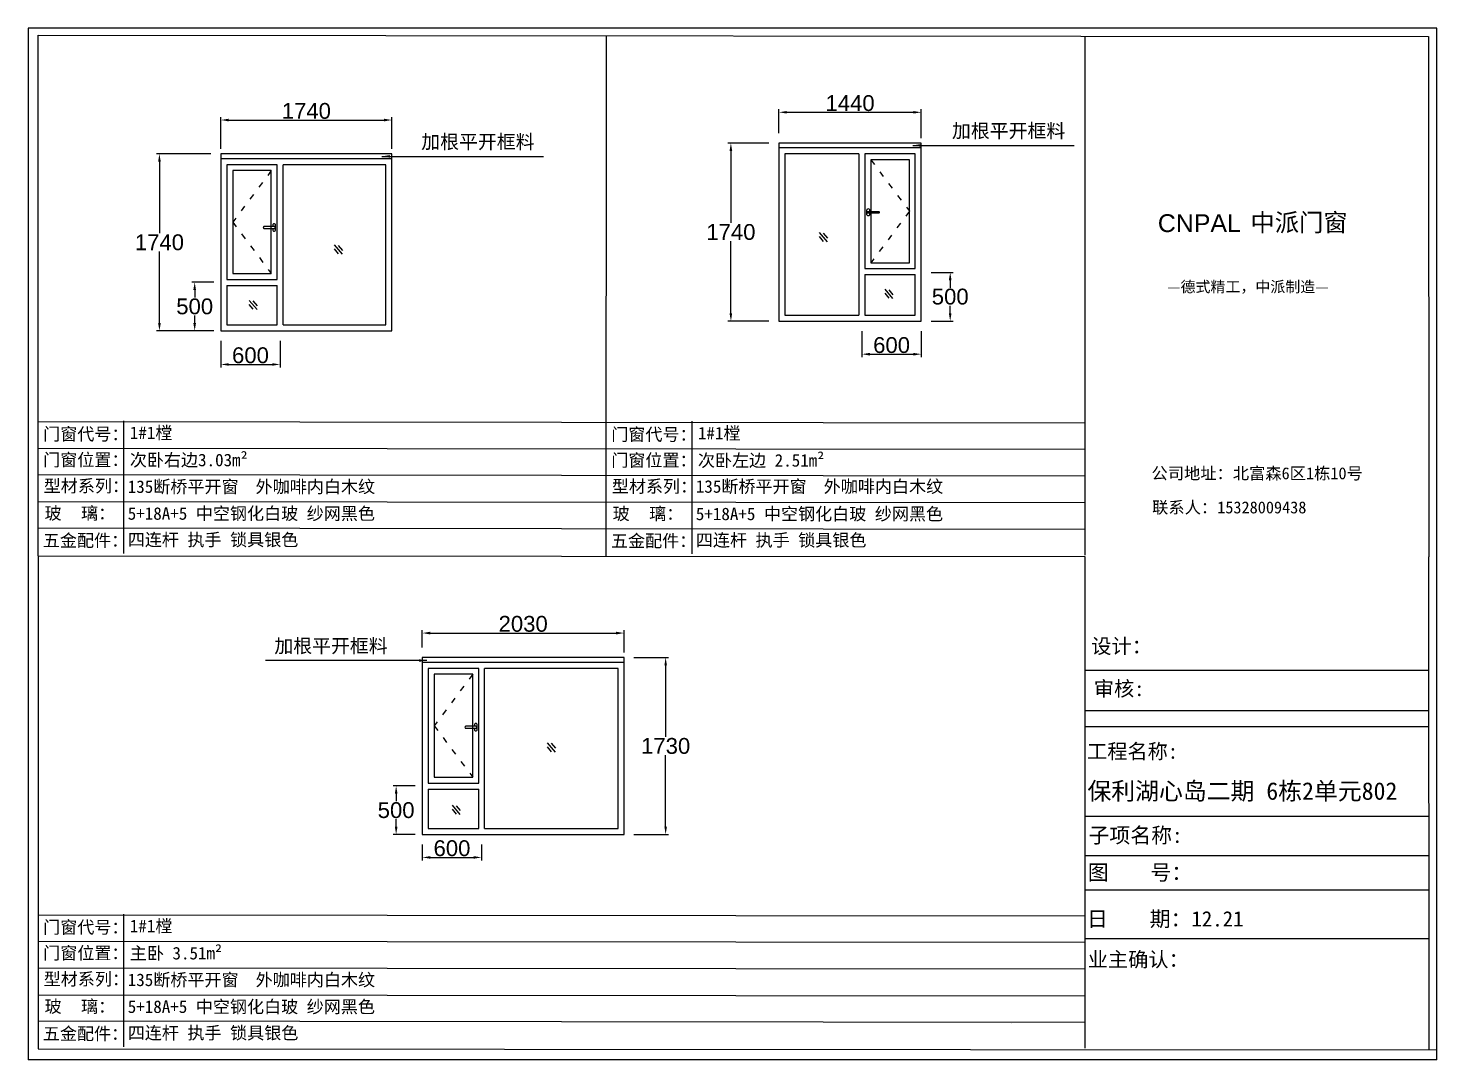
# Model space of a CAD drawing. Header units: inches. Extents: x -138455 to 599497, y -747149 to 13167.
# Drawn here: x 313195 to 327441, y -627546 to -617118 of the extents above; entities that cross this region are included whole.
import ezdxf

# ---------------------------------------------------------------- set-up
doc = ezdxf.new("R2010")
doc.units = ezdxf.units.IN
doc.header["$MEASUREMENT"] = 0
doc.header["$PDMODE"] = 35
doc.header["$PDSIZE"] = -3
doc.linetypes.add('ACAD_ISO03W100', pattern=[30, 12, -18])
doc.layers.add('0 @ 1', color=7, linetype='Continuous')
doc.styles.add('Annotative', font='arialbd.ttf')
doc.styles.add('MtXpl_', font='')
doc.styles.get("Standard").update_dxf_attribs({"font": 'arial.ttf'})
doc.styles.get('MtXpl_').set_extended_font_data('SimSun')
doc.dimstyles.get("Standard").update_dxf_attribs({"dimtxt": 80, "dimasz": 70, "dimexe": 40, "dimexo": 80, "dimgap": 0, "dimtad": 1, "dimtih": 1, "dimtoh": 1, "dimdec": 0, "dimzin": 0, "dimdsep": 46, "dimtxsty": 'Standard', "dimcen": 0.09, "dimadec": 0, "dimazin": 0, "dimtfac": 1, "dimtdec": 0, "dimtofl": 0, "dimtmove": 0, "dimatfit": 3, "dimfxl": 0, "dimtolj": 1, "dimtzin": 0, "dimarcsym": 0})

# ---------------------------------------------------------------- blocks, each defined once
blk = doc.blocks.new('*D2585')
at = {"color": 0, "lineweight": -2, "transparency": 16777216}
for p, q in [((315043, -618388), (314492, -618388)), ((314522, -618468), (314522, -619191)), ((314522, -620098), (314522, -619374)), ((315043, -620178), (314492, -620178))]:
    blk.add_line(p, q, dxfattribs=at)
at = {"color": 0, "transparency": 16777216}
for points in [[(314509, -618468), (314536, -618468), (314522, -618388)], [(314509, -620098), (314536, -620098), (314522, -620178)]]:
    blk.add_solid(points, dxfattribs=at)
at = {"layer": 'Defpoints', "color": 0, "transparency": 16777216}
for p in [(315143, -618388), (314522, -620178), (315143, -620178)]:
    blk.add_point(p, dxfattribs=at)
at = {"color": 0, "transparency": 16777216, "insert": (314522, -619283), "char_height": 160, "attachment_point": 5}
blk.add_mtext('\\A1;1740', dxfattribs=at)
blk = doc.blocks.new('*D2586')
at = {"color": 0, "lineweight": -2, "transparency": 16777216}
for p, q in [((315143, -618338), (315143, -618016)), ((315223, -618046), (316793, -618046)), ((316873, -618338), (316873, -618016))]:
    blk.add_line(p, q, dxfattribs=at)
at = {"color": 0, "transparency": 16777216}
for points in [[(315223, -618033), (315223, -618060), (315143, -618046)], [(316793, -618033), (316793, -618060), (316873, -618046)]]:
    blk.add_solid(points, dxfattribs=at)
at = {"layer": 'Defpoints', "color": 0, "transparency": 16777216}
for p in [(316873, -618046), (315143, -618438), (316873, -618438)]:
    blk.add_point(p, dxfattribs=at)
at = {"color": 0, "transparency": 16777216, "insert": (316008, -617955), "char_height": 160, "attachment_point": 5}
blk.add_mtext('\\A1;1740', dxfattribs=at)
blk = doc.blocks.new('*D2587')
at = {"color": 0, "lineweight": -2, "transparency": 16777216}
for p, q in [((315143, -620278), (315143, -620547)), ((315743, -620278), (315743, -620547)), ((315223, -620517), (315663, -620517))]:
    blk.add_line(p, q, dxfattribs=at)
at = {"color": 0, "transparency": 16777216}
for points in [[(315223, -620504), (315223, -620530), (315143, -620517)], [(315663, -620504), (315663, -620530), (315743, -620517)]]:
    blk.add_solid(points, dxfattribs=at)
at = {"layer": 'Defpoints', "color": 0, "transparency": 16777216}
for p in [(315143, -620178), (315743, -620178), (315743, -620517)]:
    blk.add_point(p, dxfattribs=at)
at = {"color": 0, "transparency": 16777216, "insert": (315443, -620425), "char_height": 160, "attachment_point": 5}
blk.add_mtext('\\A1;600', dxfattribs=at)
blk = doc.blocks.new('123as')
at = {"color": 0}
for p, q in [((90189, 51387), (90252, 51462)), ((90194, 51330), (90312, 51470)), ((90251, 51335), (90314, 51410))]:
    blk.add_line(p, q, dxfattribs=at)
blk = doc.blocks.new('dzcs')
blk.add_lwpolyline([(142096, -3328), (142196, -3328, 0.414214), (142206, -3318), (142206, -3318, 0.414214), (142196, -3308), (142096, -3308, 0.414214), (142086, -3318), (142086, -3318, 0.414214)], format="xyb", close=True)
blk.add_lwpolyline([(142182, -3328), (142182, -3342, 0.414214), (142196, -3355), (142196, -3355, 0.414214), (142209, -3342), (142209, -3294, 0.414214), (142196, -3280), (142196, -3280, 0.414214), (142182, -3294), (142182, -3308)], format="xyb")
blk = doc.blocks.new('*D2588')
at = {"color": 0, "lineweight": -2, "transparency": 16777216}
for p, q in [((321627, -620179), (321627, -620443)), ((322227, -620179), (322227, -620443)), ((321707, -620413), (322147, -620413))]:
    blk.add_line(p, q, dxfattribs=at)
at = {"color": 0, "transparency": 16777216}
for points in [[(321707, -620400), (321707, -620427), (321627, -620413)], [(322147, -620400), (322147, -620427), (322227, -620413)]]:
    blk.add_solid(points, dxfattribs=at)
at = {"layer": 'Defpoints', "color": 0, "transparency": 16777216}
for p in [(321627, -620079), (322227, -620079), (322227, -620413)]:
    blk.add_point(p, dxfattribs=at)
at = {"color": 0, "transparency": 16777216, "insert": (321927, -620322), "char_height": 160, "attachment_point": 5}
blk.add_mtext('\\A1;600', dxfattribs=at)
blk = doc.blocks.new('*D2606')
at = {"color": 0, "lineweight": -2, "transparency": 16777216}
for p, q in [((320787, -618179), (320787, -617938)), ((320867, -617968), (322147, -617968)), ((322227, -618229), (322227, -617938))]:
    blk.add_line(p, q, dxfattribs=at)
at = {"color": 0, "transparency": 16777216}
for points in [[(320867, -617955), (320867, -617981), (320787, -617968)], [(322147, -617955), (322147, -617981), (322227, -617968)]]:
    blk.add_solid(points, dxfattribs=at)
at = {"layer": 'Defpoints', "color": 0, "transparency": 16777216}
for p in [(322227, -617968), (320787, -618279), (322227, -618329)]:
    blk.add_point(p, dxfattribs=at)
at = {"color": 0, "transparency": 16777216, "insert": (321507, -617876), "char_height": 160, "attachment_point": 5}
blk.add_mtext('\\A1;1440', dxfattribs=at)
blk = doc.blocks.new('*D2607')
at = {"color": 0, "lineweight": -2, "transparency": 16777216}
for p, q in [((320687, -618279), (320272, -618279)), ((320302, -618359), (320302, -619087)), ((320302, -619999), (320302, -619270)), ((320687, -620079), (320272, -620079))]:
    blk.add_line(p, q, dxfattribs=at)
at = {"color": 0, "transparency": 16777216}
for points in [[(320288, -618359), (320315, -618359), (320302, -618279)], [(320288, -619999), (320315, -619999), (320302, -620079)]]:
    blk.add_solid(points, dxfattribs=at)
at = {"layer": 'Defpoints', "color": 0, "transparency": 16777216}
for p in [(320787, -618279), (320302, -620079), (320787, -620079)]:
    blk.add_point(p, dxfattribs=at)
at = {"color": 0, "transparency": 16777216, "insert": (320302, -619179), "char_height": 160, "attachment_point": 5}
blk.add_mtext('\\A1;1740', dxfattribs=at)
blk = doc.blocks.new('*D2589')
at = {"color": 0, "lineweight": -2, "transparency": 16777216}
for p, q in [((319321, -623479), (319672, -623479)), ((319642, -623559), (319642, -624282)), ((319642, -625189), (319642, -624466)), ((319321, -625269), (319672, -625269))]:
    blk.add_line(p, q, dxfattribs=at)
at = {"color": 0, "transparency": 16777216}
for points in [[(319629, -623559), (319655, -623559), (319642, -623479)], [(319629, -625189), (319655, -625189), (319642, -625269)]]:
    blk.add_solid(points, dxfattribs=at)
at = {"layer": 'Defpoints', "color": 0, "transparency": 16777216}
for p in [(319221, -623479), (319221, -625269), (319642, -625269)]:
    blk.add_point(p, dxfattribs=at)
at = {"color": 0, "transparency": 16777216, "insert": (319642, -624374), "char_height": 160, "attachment_point": 5}
blk.add_mtext('\\A1;1730', dxfattribs=at)
blk = doc.blocks.new('*D2608')
at = {"color": 0, "lineweight": -2, "transparency": 16777216}
for p, q in [((317181, -623379), (317181, -623202)), ((317261, -623232), (319141, -623232)), ((319221, -623429), (319221, -623202))]:
    blk.add_line(p, q, dxfattribs=at)
at = {"color": 0, "transparency": 16777216}
for points in [[(317261, -623219), (317261, -623246), (317181, -623232)], [(319141, -623219), (319141, -623246), (319221, -623232)]]:
    blk.add_solid(points, dxfattribs=at)
at = {"layer": 'Defpoints', "color": 0, "transparency": 16777216}
for p in [(319221, -623232), (317181, -623479), (319221, -623529)]:
    blk.add_point(p, dxfattribs=at)
at = {"color": 0, "transparency": 16777216, "insert": (318201, -623140), "char_height": 160, "attachment_point": 5}
blk.add_mtext('\\A1;2030', dxfattribs=at)
blk = doc.blocks.new('*D2609')
at = {"color": 0, "lineweight": -2, "transparency": 16777216}
for p, q in [((317181, -625369), (317181, -625530)), ((317781, -625369), (317781, -625530)), ((317261, -625500), (317701, -625500))]:
    blk.add_line(p, q, dxfattribs=at)
at = {"color": 0, "transparency": 16777216}
for points in [[(317261, -625487), (317261, -625513), (317181, -625500)], [(317701, -625487), (317701, -625513), (317781, -625500)]]:
    blk.add_solid(points, dxfattribs=at)
at = {"layer": 'Defpoints', "color": 0, "transparency": 16777216}
for p in [(317181, -625269), (317781, -625269), (317781, -625500)]:
    blk.add_point(p, dxfattribs=at)
at = {"color": 0, "transparency": 16777216, "insert": (317481, -625408), "char_height": 160, "attachment_point": 5}
blk.add_mtext('\\A1;600', dxfattribs=at)
blk = doc.blocks.new('*D2691')
at = {"color": 0, "lineweight": -2, "transparency": 16777216}
for p, q in [((317110, -624776), (316886, -624776)), ((316916, -624856), (316916, -624931)), ((316916, -625189), (316916, -625115)), ((317110, -625269), (316886, -625269))]:
    blk.add_line(p, q, dxfattribs=at)
at = {"color": 0, "transparency": 16777216}
for points in [[(316903, -624856), (316930, -624856), (316916, -624776)], [(316903, -625189), (316930, -625189), (316916, -625269)]]:
    blk.add_solid(points, dxfattribs=at)
at = {"layer": 'Defpoints', "color": 0, "transparency": 16777216}
for p in [(316916, -624776), (317210, -624776), (317210, -625269)]:
    blk.add_point(p, dxfattribs=at)
at = {"color": 0, "transparency": 16777216, "insert": (316916, -625023), "char_height": 160, "attachment_point": 5}
blk.add_mtext('\\A1;500', dxfattribs=at)
blk = doc.blocks.new('*D2692')
at = {"color": 0, "lineweight": -2, "transparency": 16777216}
for p, q in [((315072, -619685), (314849, -619685)), ((314879, -619765), (314879, -619839)), ((314879, -620098), (314879, -620023)), ((315072, -620178), (314849, -620178))]:
    blk.add_line(p, q, dxfattribs=at)
at = {"color": 0, "transparency": 16777216}
for points in [[(314865, -619765), (314892, -619765), (314879, -619685)], [(314865, -620098), (314892, -620098), (314879, -620178)]]:
    blk.add_solid(points, dxfattribs=at)
at = {"layer": 'Defpoints', "color": 0, "transparency": 16777216}
for p in [(314879, -619685), (315172, -619685), (315172, -620178)]:
    blk.add_point(p, dxfattribs=at)
at = {"color": 0, "transparency": 16777216, "insert": (314879, -619931), "char_height": 160, "attachment_point": 5}
blk.add_mtext('\\A1;500', dxfattribs=at)
blk = doc.blocks.new('*D2693')
at = {"color": 0, "lineweight": -2, "transparency": 16777216}
for p, q in [((322326, -619586), (322550, -619586)), ((322520, -619666), (322520, -619741)), ((322520, -619999), (322520, -619924)), ((322326, -620079), (322550, -620079))]:
    blk.add_line(p, q, dxfattribs=at)
at = {"color": 0, "transparency": 16777216}
for points in [[(322506, -619666), (322533, -619666), (322520, -619586)], [(322506, -619999), (322533, -619999), (322520, -620079)]]:
    blk.add_solid(points, dxfattribs=at)
at = {"layer": 'Defpoints', "color": 0, "transparency": 16777216}
for p in [(322226, -619586), (322520, -619586), (322226, -620079)]:
    blk.add_point(p, dxfattribs=at)
at = {"color": 0, "transparency": 16777216, "insert": (322520, -619832), "char_height": 160, "attachment_point": 5}
blk.add_mtext('\\A1;500', dxfattribs=at)

msp = doc.modelspace()

# ---------------------------------------------------------------- linework, layer by layer
for p, q in [((313194.7, -617117.9), (313194.7, -622551.2)), ((327441.3, -617117.9), (313194.7, -617117.9)), ((327441.3, -622560.7), (327441.3, -617117.9)), ((313294.7, -617188.8), (327357.4, -617202)), ((313294.7, -622451.3), (313294.7, -617188.8)), ((319039.3, -622455.6), (319043, -617194.2)), ((323882.3, -617202), (323882.3, -622443.7)), ((327357.4, -617202), (327359.3, -622460.6)), ((320786.9, -618278.6), (320786.9, -620078.6)), ((322226.9, -618278.6), (320786.9, -618278.6)), ((322226.9, -620078.6), (322226.9, -618278.6)), ((315143.4, -618387.5), (315143.4, -620177.5)), ((316873.4, -618387.5), (315143.4, -618387.5)), ((316873.4, -618437.5), (315143.4, -618437.5)), ((316873.4, -620177.5), (316873.4, -618387.5)), ((322226.9, -618328.6), (320786.9, -618328.6)), ((321596.9, -618388.6), (320846.9, -618388.6)), ((320846.9, -618388.6), (320846.9, -620018.6)), ((321596.9, -618388.6), (321596.9, -620018.6)), ((322166.9, -618388.6), (321656.9, -618388.6)), ((321656.9, -618388.6), (321656.9, -619548.6)), ((322166.9, -619548.6), (322166.9, -618388.6)), ((315713.4, -618497.5), (315203.4, -618497.5)), ((315203.4, -618497.5), (315203.4, -619657.5)), ((315653.4, -618557.5), (315263.4, -618557.5)), ((315263.4, -618557.5), (315263.4, -619597.5)), ((315653.4, -619597.5), (315653.4, -618557.5)), ((315713.4, -619657.5), (315713.4, -618497.5)), ((316813.4, -618497.5), (315773.4, -618497.5)), ((315773.4, -620117.5), (315773.4, -618497.5)), ((316813.4, -620117.5), (316813.4, -618497.5)), ((322106.9, -618448.6), (321716.9, -618448.6)), ((321716.9, -618448.6), (321716.9, -619488.6)), ((322106.9, -619488.6), (322106.9, -618448.6)), ((321656.9, -619548.6), (322166.9, -619548.6)), ((321716.9, -619488.6), (322106.9, -619488.6)), ((315203.4, -619657.5), (315713.4, -619657.5)), ((315203.4, -619717.5), (315203.4, -620117.5)), ((315203.4, -619717.5), (315713.4, -619717.5)), ((315263.4, -619597.5), (315653.4, -619597.5)), ((315713.4, -620117.5), (315713.4, -619717.5)), ((321656.9, -619608.6), (322166.9, -619608.6)), ((321656.9, -619608.6), (321656.9, -620018.6)), ((322166.9, -620018.6), (322166.9, -619608.6)), ((315203.4, -620117.5), (315713.4, -620117.5)), ((315773.4, -620117.5), (316813.4, -620117.5)), ((320786.9, -620078.6), (322226.9, -620078.6)), ((320846.9, -620018.6), (321596.9, -620018.6)), ((321656.9, -620018.6), (322166.9, -620018.6)), ((315143.4, -620177.5), (316873.4, -620177.5)), ((313294.7, -621094.3), (323882.3, -621105.5)), ((314159.5, -621087.7), (314159.9, -622428.9)), ((319905.1, -621091.7), (319905.5, -622432.9)), ((313294.7, -621361.7), (323882.3, -621373)), ((313294.7, -621631), (323882.3, -621642.3)), ((313294.7, -621902.4), (323882.3, -621913.7)), ((313294.7, -622167.3), (323882.3, -622180.5)), ((313194.7, -622551.2), (313194.7, -627545.9)), ((313294.7, -622451.3), (323882.3, -622459.2)), ((313294.7, -622451.3), (313294.7, -627436.5)), ((323882.3, -622459.2), (323882.3, -627429)), ((327357.3, -622460.6), (327359.3, -627445.8)), ((327441.3, -627545.9), (327441.3, -622560.7)), ((317181, -623479.2), (317181, -625269.2)), ((319221, -623479.2), (317181, -623479.2)), ((319221, -623529.2), (317181, -623529.2)), ((319221, -625269.2), (319221, -623479.2)), ((317751, -624749.2), (317751, -623589.2)), ((317811, -624809.2), (317811, -623589.2)), ((323882.3, -623608.6), (327357.4, -623608.6)), ((323882.3, -624014.9), (327357.3, -624014.9)), ((323882.3, -624175.9), (327358.8, -624175.2)), ((317241, -624749.2), (317751, -624749.2)), ((317241, -624809.2), (317751, -624809.2)), ((317751, -625209.2), (317751, -624809.2)), ((317811, -625209.2), (317811, -624809.2)), ((323882.3, -625083.3), (327358.9, -625082.6)), ((317181, -625269.2), (319221, -625269.2)), ((323882.3, -625481.6), (327359, -625481)), ((323882.3, -625829), (327359.1, -625828.3)), ((313294.7, -626079.5), (323882.3, -626090.8)), ((314159.5, -626072.9), (314159.9, -627414.1)), ((313294.7, -626347), (323882.3, -626358.2)), ((323882.3, -626319.4), (327359.2, -626318.8)), ((313294.7, -626616.3), (323882.3, -626627.6)), ((313294.7, -626887.6), (323882.3, -626898.9)), ((313294.7, -627152.6), (323882.3, -627165.8)), ((323139.9, -627183), (323139.9, -627183)), ((327441.3, -627545.9), (313194.7, -627545.9)), ((313294.7, -627436.5), (327441.3, -627445.9))]:
    msp.add_line(p, q)
at = {"linetype": 'ACAD_ISO03W100', "ltscale": 5}
for points in [[(315653.4, -618557.5), (315263.4, -619077.5), (315653.4, -619597.5)], [(321716.9, -618448.6), (322106.9, -618968.6), (321716.9, -619488.6)], [(317691, -623649.2), (317301, -624169.2), (317691, -624689.2)]]:
    msp.add_lwpolyline(points, dxfattribs=at)
for points in [[(317751, -623589.2), (317241, -623589.2), (317241, -624749.2)], [(317811, -625209.2), (319161, -625209.2), (319161, -623589.2), (317811, -623589.2)], [(317241, -624809.2), (317241, -625209.2), (317751, -625209.2)]]:
    msp.add_lwpolyline(points)
msp.add_lwpolyline([(317691, -623649.2), (317301, -623649.2), (317301, -624689.2), (317691, -624689.2)], close=True)

# ---------------------------------------------------------------- block references
at = {"xscale": -1}
msp.add_blockref('dzcs', (463887.2, -615661.2), dxfattribs=at)
for p in [(173486.5, -615814), (175526.2, -620866.8)]:
    msp.add_blockref('dzcs', p)
at = {"xscale": -0.6684526412304121, "yscale": 0.6684526412304121, "zscale": 0.6684526412304121}
for p in [(381567.7, -653589), (376663.3, -653713.5), (382231.5, -654161.6), (375799.5, -654274.7), (378817.2, -658746.2), (377855.5, -659377)]:
    msp.add_blockref('123as', p, dxfattribs=at)

# ---------------------------------------------------------------- texts
msp.add_text('CNPAL', height=180.36).set_placement((324619.7, -619178.9))
at = {"style": 'MtXpl_'}
for s, height, p in [('中派门窗', 180.36, (325556.1, -619171.5)), ('—德式精工，中派制造—', 110.99, (324714, -619786.9)), ('公司地址：北富森6区1栋10号', 120.577, (324555.6, -621677.6)), ('联系人：15328009438', 120.577, (324562.2, -622022.3)), ('设计：', 149.85, (323946.4, -623438.7)), ('审核:', 149.85, (323972.2, -623869.1)), ('工程名称:', 149.85, (323903.5, -624502.4)), ('保利湖心岛二期 6栋2单元802', 176.858, (323907.9, -624917.3)), ('子项名称:', 154.84, (323919.1, -625353.3)), ('图    号：', 154.84, (323911.6, -625728.8)), ('日    期：12.21', 154.844, (323904.5, -626198.2)), ('业主确认：', 149.85, (323911.1, -626606.5))]:
    msp.add_text(s, height=height, dxfattribs=at).set_placement(p)
at = {"layer": '0 @ 1', "style": 'Annotative'}
for s, p in [('门窗代号：', (313346.4, -621283.8)), ('门窗代号：', (319092, -621287.8)), ('门窗位置：', (313346.4, -621544.4)), ('门窗位置：', (319092, -621548.5)), ('型材系列：', (313351.7, -621807.8)), ('型材系列：', (319097.3, -621811.8)), ('玻    璃：', (313360.5, -622083.9)), ('玻    璃：', (319106.1, -622087.9)), ('五金配件：', (313343.2, -622359)), ('五金配件：', (319088.8, -622363)), ('门窗代号：', (313346.4, -626269)), ('门窗位置：', (313346.4, -626529.7)), ('型材系列：', (313351.7, -626793)), ('玻    璃：', (313360.5, -627069.2)), ('五金配件：', (313343.2, -627344.3))]:
    msp.add_text(s, height=126.53, dxfattribs=at).set_placement(p)
for s, width, heights, insert, char_height, attachment_point in [('{\\fSimSun|b1|i0|c134|p2;加根平开框料}', 1639.876, [0], (323683.5, -618085), 140, 3), ('{\\fSimSun|b1|i0|c134|p2;加根平开框料}', 1639.876, [0], (318316, -618195.9), 140, 3), ('{\\fSimSun|b1|i0|c134|p2;1#1樘}', 4396.385, [0], (314222.5, -621144.3), 126.534, 1), ('{\\fSimSun|b1|i0|c134|p2;1#1樘}', 4396.385, [0], (319968.1, -621148.3), 126.534, 1), ('{\\fSimSun|b1|i0|c134|p2;次卧右边3.03m²}', 4396.385, [0], (314222.6, -621419.4), 126.534, 1), ('{\\fSimSun|b1|i0|c134|p2;次卧左边 2.51m²}', 4396.385, [0], (319968.2, -621423.4), 126.534, 1), ('{\\fSimSun|b1|i0|c134|p2;135断桥平开窗  外咖啡内白木纹}', 4396.385, [0], (314201.6, -621688.9), 126.534, 1), ('{\\fSimSun|b1|i0|c134|p2;135断桥平开窗  外咖啡内白木纹}', 4396.385, [0], (319947.2, -621687.3), 126.534, 1), ('{\\fSimSun|b1|i0|c134|p2;5+18A+5 中空钢化白玻 纱网黑色}', 4396.385, [0], (314201.6, -621960.3), 126.534, 1), ('{\\fSimSun|b1|i0|c134|p2;5+18A+5 中空钢化白玻 纱网黑色}', 4396.385, [0], (319947.2, -621964.3), 126.534, 1), ('{\\fSimSun|b1|i0|c134|p2;四连杆 执手 锁具银色}', 4396.385, [175.9], (314201.7, -622225.4), 126.534, 1), ('{\\fSimSun|b1|i0|c134|p2;四连杆 执手 锁具银色}', 4396.385, [175.9], (319947.3, -622229.4), 126.534, 1), ('{\\fSimSun|b1|i0|c134|p2;加根平开框料}', 1639.876, [0], (315684.5, -623291.7), 140, 1), ('{\\fSimSun|b1|i0|c134|p2;1#1樘}', 4396.385, [0], (314222.5, -626129.6), 126.534, 1), ('{\\fSimSun|b1|i0|c134|p2;主卧 3.51m²}', 4396.385, [0], (314222.6, -626404.6), 126.534, 1), ('{\\fSimSun|b1|i0|c134|p2;135断桥平开窗  外咖啡内白木纹}', 4396.385, [0], (314201.6, -626674.2), 126.534, 1), ('{\\fSimSun|b1|i0|c134|p2;5+18A+5 中空钢化白玻 纱网黑色}', 4396.385, [0], (314201.6, -626945.6), 126.534, 1), ('{\\fSimSun|b1|i0|c134|p2;四连杆 执手 锁具银色}', 4396.385, [175.9], (314201.7, -627210.7), 126.534, 1)]:
    msp.add_mtext_dynamic_manual_height_columns(s, width=width, gutter_width=903.5, heights=heights, dxfattribs=dict(at, insert=insert, char_height=char_height, attachment_point=attachment_point))

# ---------------------------------------------------------------- dimensions: what is measured, and where the dimension line sits
for base, p1, p2, text, picture, middle in [((316873.4, -618046.3), (315143.4, -618437.5), (316873.4, -618437.5), '1740', '*D2586', (316008.4, -617954.6)), ((319221, -623232.2), (317181, -623479.2), (319221, -623529.2), '2030', '*D2608', (318201, -623140.5))]:
    dim = msp.add_linear_dim(base=base, p1=p1, p2=p2, text=text, dimstyle='Standard', override={"dimtxt": 160, "dimasz": 80, "dimexe": 30, "dimexo": 100, "dimgap": 10, "dimfxl": 100})
    dim.commit()
    dim.dimension.update_dxf_attribs({"geometry": picture, "text_midpoint": middle})
for base, p1, p2, picture, middle in [((322226.9, -617968), (320786.9, -618278.6), (322226.9, -618328.6), '*D2606', (321506.9, -617876.3)), ((322226.9, -620413.4), (321626.9, -620078.6), (322226.9, -620078.6), '*D2588', (321926.9, -620321.7)), ((317781, -625500.1), (317181, -625269.2), (317781, -625269.2), '*D2609', (317481, -625408.4))]:
    dim = msp.add_linear_dim(base=base, p1=p1, p2=p2, dimstyle='Standard', override={"dimtxt": 160, "dimasz": 80, "dimexe": 30, "dimexo": 100, "dimgap": 10, "dimfxl": 100})
    dim.commit()
    dim.dimension.update_dxf_attribs({"geometry": picture, "text_midpoint": middle})
for base, p1, p2, text, picture, middle in [((320301.6, -620078.6), (320786.9, -618278.6), (320786.9, -620078.6), '1740', '*D2607', (320301.6, -619178.6)), ((314522.4, -620177.5), (315143.4, -618387.5), (315143.4, -620177.5), '1740', '*D2585', (314522.4, -619282.5)), ((314878.6, -619684.7), (315172.4, -620177.5), (315172.4, -619684.7), '500', '*D2692', (314878.6, -619931.1)), ((322519.8, -619585.8), (322226, -620078.6), (322226, -619585.8), '500', '*D2693', (322519.8, -619832.2)), ((319641.9, -625269.2), (319221, -623479.2), (319221, -625269.2), '1730', '*D2589', (319641.9, -624374.2)), ((316916.2, -624776.5), (317209.9, -625269.2), (317209.9, -624776.5), '500', '*D2691', (316916.2, -625022.9))]:
    dim = msp.add_linear_dim(base=base, p1=p1, p2=p2, angle=90, text=text, dimstyle='Standard', override={"dimtxt": 160, "dimasz": 80, "dimexe": 30, "dimexo": 100, "dimgap": 10, "dimfxl": 100})
    dim.commit()
    dim.dimension.update_dxf_attribs({"geometry": picture, "text_midpoint": middle})
dim = msp.add_linear_dim(base=(315743.4, -620517.1), p1=(315143.4, -620177.5), p2=(315743.4, -620177.5), dimstyle='Standard', override={"dimtxt": 160, "dimasz": 80, "dimexe": 30, "dimexo": 100, "dimgap": 10, "dimfxl": 100})
dim.commit()
dim.dimension.update_dxf_attribs({"geometry": '*D2587', "text_midpoint": (315443.4, -620517.1), "dimtype": 160})

# ---------------------------------------------------------------- leaders
for points in [[(322140.2, -618303.1), (323773.3, -618303.1)], [(316772.7, -618414), (318405.7, -618414)], [(317227.8, -623509.9), (315594.7, -623509.9)]]:
    msp.add_leader(points, dimstyle='Standard', override={"dimtxt": 160, "dimasz": 80, "dimexe": 30, "dimexo": 100, "dimgap": 10, "dimtad": 0, "dimfxl": 100})

doc.saveas('drawing.dxf')
